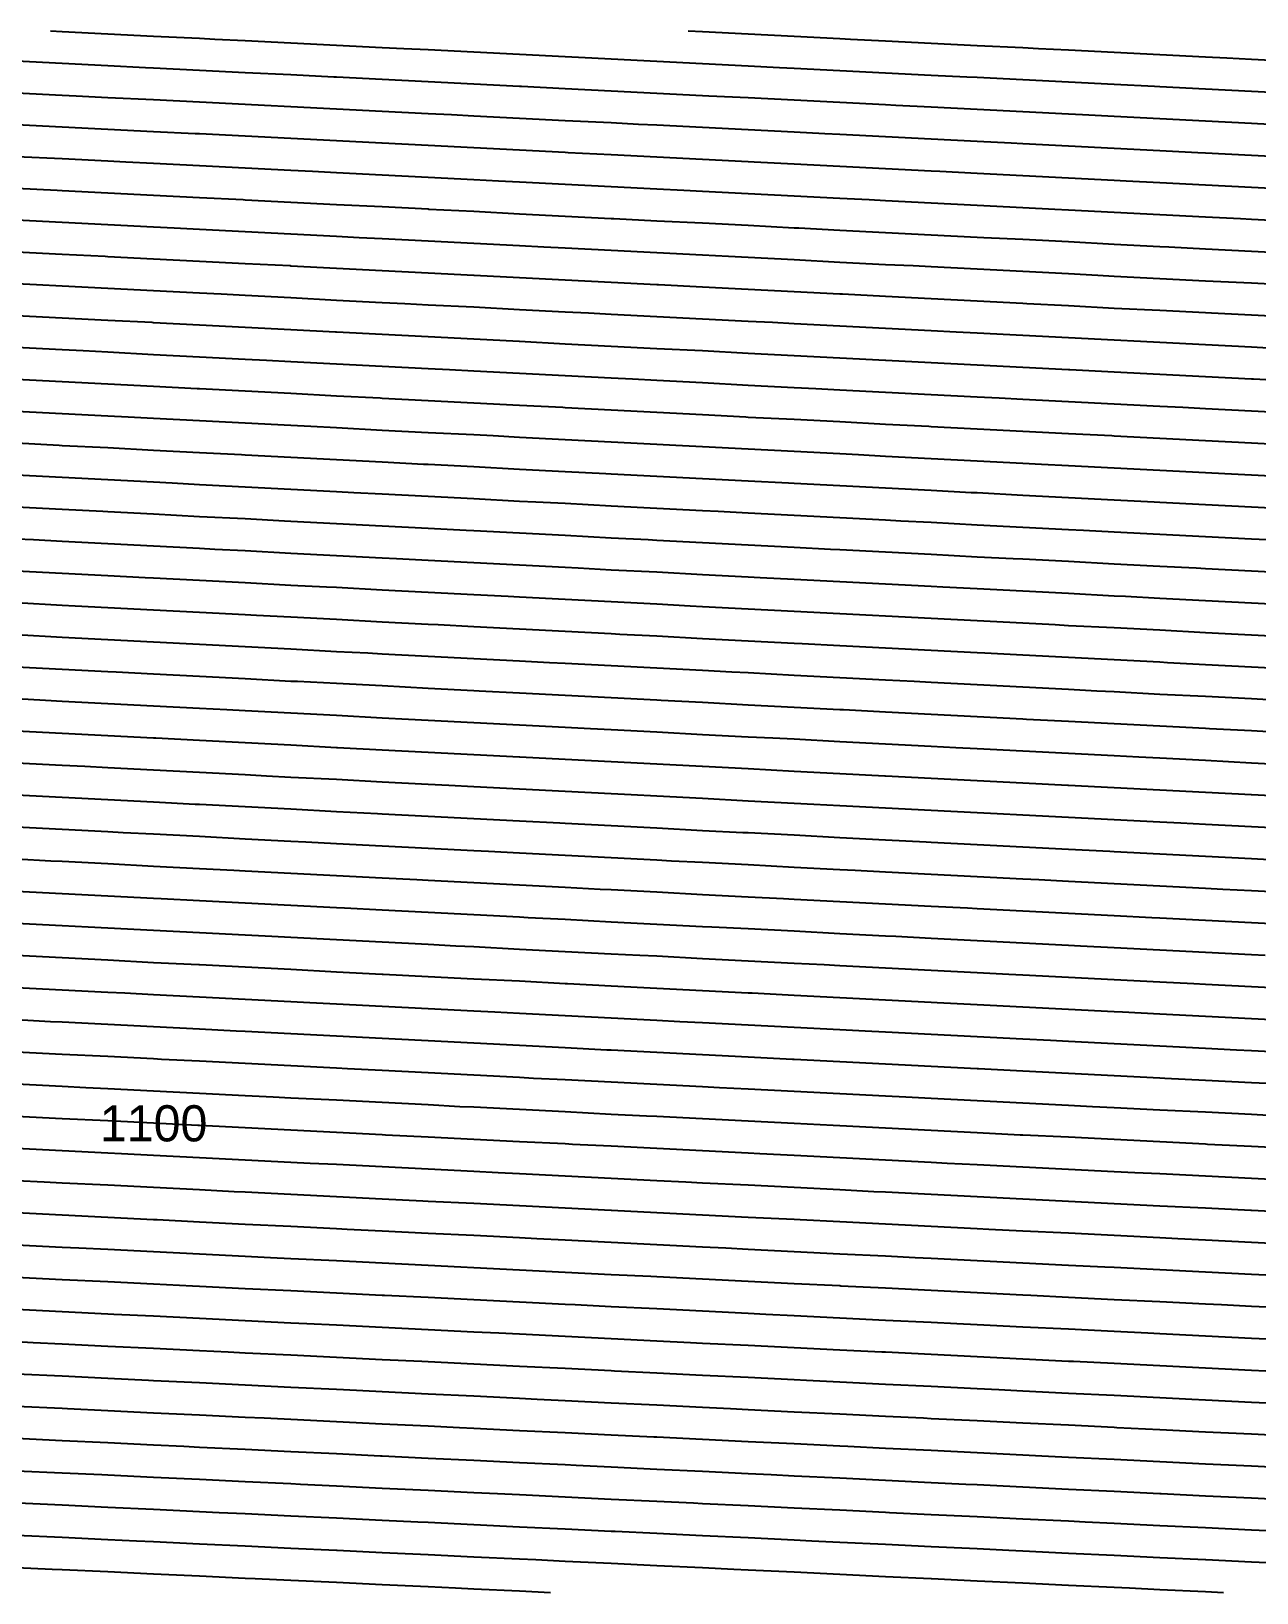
# Model space of a CAD drawing. Header units: metres. Extents: x 228 to 3387, y 52 to 162.
# Drawn here: x 1626.5 to 1711.2, y 53.2 to 161.3 of the extents above; entities that cross this region are included whole.
import ezdxf
from ezdxf.enums import TextEntityAlignment as Align

# ---------------------------------------------------------------- set-up
doc = ezdxf.new("R2010")
doc.units = ezdxf.units.M
for name, color, linetype in [('Vs_1000', 7, 'Continuous'), ('Vs_1025', 7, 'Continuous'), ('Vs_1050', 7, 'Continuous'), ('Vs_1075', 7, 'Continuous'), ('Vs_1100', 7, 'Continuous'), ('Vs_1125', 7, 'Continuous'), ('Vs_1150', 7, 'Continuous'), ('Vs_1175', 7, 'Continuous'), ('Vs_1200', 7, 'Continuous'), ('Vs_1225', 7, 'Continuous'), ('Vs_1250', 7, 'Continuous'), ('Vs_1275', 7, 'Continuous'), ('Vs_1300', 7, 'Continuous'), ('Vs_1325', 7, 'Continuous'), ('Vs_1350', 7, 'Continuous'), ('Vs_1375', 7, 'Continuous'), ('Vs_1400', 7, 'Continuous'), ('Vs_1425', 7, 'Continuous'), ('Vs_1450', 7, 'Continuous'), ('Vs_225', 7, 'Continuous'), ('Vs_250', 7, 'Continuous'), ('Vs_275', 7, 'Continuous'), ('Vs_300', 7, 'Continuous'), ('Vs_325', 7, 'Continuous'), ('Vs_350', 7, 'Continuous'), ('Vs_375', 7, 'Continuous'), ('Vs_400', 7, 'Continuous'), ('Vs_425', 7, 'Continuous'), ('Vs_450', 7, 'Continuous'), ('Vs_475', 7, 'Continuous'), ('Vs_500', 7, 'Continuous'), ('Vs_525', 7, 'Continuous'), ('Vs_550', 7, 'Continuous'), ('Vs_575', 7, 'Continuous'), ('Vs_600', 7, 'Continuous'), ('Vs_625', 7, 'Continuous'), ('Vs_650', 7, 'Continuous'), ('Vs_675', 7, 'Continuous'), ('Vs_700', 7, 'Continuous'), ('Vs_725', 7, 'Continuous'), ('Vs_750', 7, 'Continuous'), ('Vs_775', 7, 'Continuous'), ('Vs_800', 7, 'Continuous'), ('Vs_825', 7, 'Continuous'), ('Vs_850', 7, 'Continuous'), ('Vs_875', 7, 'Continuous'), ('Vs_900', 7, 'Continuous'), ('Vs_925', 7, 'Continuous'), ('Vs_950', 7, 'Continuous'), ('Vs_975', 7, 'Continuous')]:
    doc.layers.add(name, color=color, linetype=linetype)

msp = doc.modelspace()

# ---------------------------------------------------------------- linework, layer by layer
at = {"layer": 'Vs_1000'}
msp.add_lwpolyline([(1714.03, 90.58), (1710.87, 90.74), (1709.84, 90.79), (1707.7, 90.9), (1704.54, 91.06), (1701.38, 91.22), (1698.22, 91.38), (1696.99, 91.45), (1695.06, 91.55), (1691.9, 91.71), (1688.73, 91.87), (1685.57, 92.03), (1684.16, 92.1), (1682.41, 92.19), (1679.25, 92.35), (1676.09, 92.51), (1672.93, 92.67), (1671.35, 92.75), (1669.76, 92.83), (1666.6, 93), (1663.44, 93.16), (1660.28, 93.32), (1658.57, 93.41), (1657.12, 93.48), (1653.95, 93.64), (1650.79, 93.8), (1647.63, 93.97), (1645.78, 94.06), (1644.47, 94.13), (1641.31, 94.29), (1638.15, 94.45), (1634.98, 94.61), (1633, 94.71), (1631.82, 94.77), (1628.66, 94.93), (1625.5, 95.1)], dxfattribs=at)
at = {"layer": 'Vs_1025'}
msp.add_lwpolyline([(1714.03, 88.37), (1710.87, 88.53), (1707.7, 88.69), (1704.88, 88.83), (1704.54, 88.85), (1701.38, 89.01), (1698.22, 89.17), (1695.06, 89.33), (1692, 89.49), (1691.9, 89.49), (1688.73, 89.65), (1685.57, 89.81), (1682.41, 89.97), (1679.25, 90.14), (1679.15, 90.14), (1676.09, 90.3), (1672.93, 90.46), (1669.76, 90.62), (1666.6, 90.78), (1666.32, 90.79), (1663.44, 90.94), (1660.28, 91.1), (1657.12, 91.26), (1653.95, 91.42), (1653.5, 91.45), (1650.79, 91.59), (1647.63, 91.75), (1644.47, 91.91), (1641.31, 92.07), (1640.68, 92.1), (1638.15, 92.23), (1634.98, 92.39), (1631.82, 92.55), (1628.66, 92.71), (1627.84, 92.75), (1625.5, 92.87)], dxfattribs=at)
at = {"layer": 'Vs_1050'}
msp.add_lwpolyline([(1712.82, 86.22), (1710.87, 86.32), (1707.7, 86.48), (1704.54, 86.64), (1701.38, 86.8), (1699.89, 86.87), (1698.22, 86.96), (1695.06, 87.12), (1691.9, 87.28), (1688.73, 87.44), (1686.99, 87.53), (1685.57, 87.6), (1682.41, 87.76), (1679.25, 87.92), (1676.09, 88.08), (1674.11, 88.18), (1672.93, 88.24), (1669.76, 88.4), (1666.6, 88.56), (1663.44, 88.72), (1661.25, 88.83), (1660.28, 88.88), (1657.12, 89.04), (1653.95, 89.2), (1650.79, 89.37), (1648.39, 89.49), (1647.63, 89.53), (1644.47, 89.69), (1641.31, 89.85), (1638.15, 90.01), (1635.52, 90.14), (1634.98, 90.17), (1631.82, 90.33), (1628.66, 90.49), (1625.5, 90.65)], dxfattribs=at)
at = {"layer": 'Vs_1075'}
msp.add_lwpolyline([(1714.03, 83.95), (1710.87, 84.11), (1707.83, 84.26), (1707.7, 84.27), (1704.54, 84.43), (1701.38, 84.59), (1698.22, 84.75), (1695.06, 84.91), (1694.88, 84.91), (1691.9, 85.07), (1688.73, 85.22), (1685.57, 85.38), (1682.41, 85.54), (1681.95, 85.57), (1679.25, 85.7), (1676.09, 85.86), (1672.93, 86.02), (1669.76, 86.18), (1669.05, 86.22), (1666.6, 86.34), (1663.44, 86.51), (1660.28, 86.67), (1657.12, 86.83), (1656.15, 86.87), (1653.95, 86.99), (1650.79, 87.15), (1647.63, 87.31), (1644.47, 87.47), (1643.24, 87.53), (1641.31, 87.63), (1638.15, 87.79), (1634.98, 87.94), (1631.82, 88.1), (1630.3, 88.18), (1628.66, 88.26), (1625.5, 88.42)], dxfattribs=at)
at = {"layer": 'Vs_1100'}
msp.add_lwpolyline([(1714.03, 81.74), (1710.87, 81.9), (1707.7, 82.06), (1704.54, 82.22), (1702.82, 82.3), (1701.38, 82.37), (1698.22, 82.53), (1695.06, 82.69), (1691.9, 82.85), (1689.84, 82.95), (1688.73, 83.01), (1685.57, 83.17), (1682.41, 83.33), (1679.25, 83.49), (1676.89, 83.61), (1676.09, 83.65), (1672.93, 83.81), (1669.76, 83.97), (1666.6, 84.13), (1663.94, 84.26), (1663.44, 84.29), (1660.28, 84.45), (1657.12, 84.61), (1653.95, 84.77), (1651, 84.91), (1650.79, 84.92), (1647.63, 85.08), (1644.47, 85.24), (1641.31, 85.4), (1638.15, 85.56), (1638.03, 85.57), (1634.98, 85.72), (1631.82, 85.88), (1628.66, 86.04), (1625.5, 86.2)], dxfattribs=at)
at = {"layer": 'Vs_1125'}
msp.add_lwpolyline([(1714.03, 79.53), (1710.87, 79.69), (1710.83, 79.69), (1707.7, 79.84), (1704.54, 80), (1701.38, 80.16), (1698.22, 80.32), (1697.79, 80.34), (1695.06, 80.48), (1691.9, 80.64), (1688.73, 80.8), (1685.57, 80.95), (1684.77, 80.99), (1682.41, 81.11), (1679.25, 81.27), (1676.09, 81.43), (1672.93, 81.59), (1671.78, 81.65), (1669.76, 81.75), (1666.6, 81.91), (1663.44, 82.07), (1660.28, 82.23), (1658.8, 82.3), (1657.12, 82.39), (1653.95, 82.54), (1650.79, 82.7), (1647.63, 82.86), (1645.8, 82.95), (1644.47, 83.02), (1641.31, 83.18), (1638.15, 83.34), (1634.98, 83.5), (1632.76, 83.61), (1631.82, 83.66), (1628.66, 83.81), (1625.5, 83.97)], dxfattribs=at)
at = {"layer": 'Vs_1150'}
msp.add_lwpolyline([(1714.03, 77.32), (1710.87, 77.48), (1707.7, 77.63), (1705.79, 77.73), (1704.54, 77.79), (1701.38, 77.95), (1698.22, 78.11), (1695.06, 78.26), (1692.72, 78.38), (1691.9, 78.42), (1688.73, 78.58), (1685.57, 78.74), (1682.41, 78.9), (1679.67, 79.04), (1679.25, 79.06), (1676.09, 79.21), (1672.93, 79.37), (1669.76, 79.53), (1666.64, 79.69), (1666.6, 79.69), (1663.44, 79.85), (1660.28, 80.01), (1657.12, 80.17), (1653.95, 80.32), (1653.6, 80.34), (1650.79, 80.48), (1647.63, 80.64), (1644.47, 80.8), (1641.31, 80.96), (1640.54, 80.99), (1638.15, 81.11), (1634.98, 81.27), (1631.82, 81.43), (1628.66, 81.59), (1627.42, 81.65), (1625.5, 81.74)], dxfattribs=at)
at = {"layer": 'Vs_1175'}
msp.add_lwpolyline([(1713.87, 75.12), (1710.87, 75.26), (1707.7, 75.42), (1704.54, 75.58), (1701.38, 75.74), (1700.73, 75.77), (1698.22, 75.89), (1695.06, 76.05), (1691.9, 76.21), (1688.73, 76.37), (1687.62, 76.42), (1685.57, 76.52), (1682.41, 76.68), (1679.25, 76.84), (1676.09, 77), (1674.54, 77.08), (1672.93, 77.16), (1669.76, 77.31), (1666.6, 77.47), (1663.44, 77.63), (1661.46, 77.73), (1660.28, 77.79), (1657.12, 77.95), (1653.95, 78.1), (1650.79, 78.26), (1648.36, 78.38), (1647.63, 78.42), (1644.47, 78.58), (1641.31, 78.73), (1638.15, 78.89), (1635.22, 79.04), (1634.98, 79.05), (1631.82, 79.2), (1628.66, 79.36), (1625.5, 79.52)], dxfattribs=at)
at = {"layer": 'Vs_1200'}
msp.add_lwpolyline([(1714.03, 72.9), (1710.87, 73.05), (1708.8, 73.16), (1707.7, 73.21), (1704.54, 73.37), (1701.38, 73.52), (1698.22, 73.68), (1695.63, 73.81), (1695.06, 73.84), (1691.9, 73.99), (1688.73, 74.15), (1685.57, 74.31), (1682.49, 74.46), (1682.41, 74.47), (1679.25, 74.62), (1676.09, 74.78), (1672.93, 74.94), (1669.76, 75.1), (1669.36, 75.12), (1666.6, 75.25), (1663.44, 75.41), (1660.28, 75.57), (1657.12, 75.72), (1656.22, 75.77), (1653.95, 75.88), (1650.79, 76.04), (1647.63, 76.2), (1644.47, 76.35), (1643.05, 76.42), (1641.31, 76.51), (1638.15, 76.66), (1634.98, 76.82), (1631.82, 76.98), (1629.81, 77.08), (1628.66, 77.13), (1625.5, 77.29)], dxfattribs=at)
at = {"layer": 'Vs_1225'}
msp.add_lwpolyline([(1714.03, 70.69), (1710.87, 70.84), (1707.7, 71), (1704.54, 71.15), (1703.71, 71.2), (1701.38, 71.31), (1698.22, 71.47), (1695.06, 71.62), (1691.9, 71.78), (1690.5, 71.85), (1688.73, 71.94), (1685.57, 72.09), (1682.41, 72.25), (1679.25, 72.41), (1677.31, 72.5), (1676.09, 72.56), (1672.93, 72.72), (1669.76, 72.88), (1666.6, 73.03), (1664.13, 73.16), (1663.44, 73.19), (1660.28, 73.35), (1657.12, 73.5), (1653.95, 73.66), (1650.93, 73.81), (1650.79, 73.82), (1647.63, 73.97), (1644.47, 74.13), (1641.31, 74.28), (1638.15, 74.44), (1637.67, 74.46), (1634.98, 74.59), (1631.82, 74.75), (1628.66, 74.9), (1625.5, 75.06)], dxfattribs=at)
at = {"layer": 'Vs_1250'}
msp.add_lwpolyline([(1711.87, 68.58), (1710.87, 68.63), (1707.7, 68.79), (1704.54, 68.94), (1701.38, 69.1), (1698.58, 69.24), (1698.22, 69.25), (1695.06, 69.41), (1691.9, 69.57), (1688.73, 69.72), (1685.57, 69.88), (1685.33, 69.89), (1682.41, 70.03), (1679.25, 70.19), (1676.09, 70.35), (1672.93, 70.5), (1672.09, 70.54), (1669.76, 70.66), (1666.6, 70.81), (1663.44, 70.97), (1660.28, 71.13), (1658.85, 71.2), (1657.12, 71.28), (1653.95, 71.44), (1650.79, 71.59), (1647.63, 71.75), (1645.57, 71.85), (1644.47, 71.9), (1641.31, 72.06), (1638.15, 72.21), (1634.98, 72.37), (1632.22, 72.5), (1631.82, 72.52), (1628.66, 72.68), (1625.5, 72.83)], dxfattribs=at)
at = {"layer": 'Vs_1275'}
msp.add_lwpolyline([(1714.03, 66.27), (1710.87, 66.42), (1707.7, 66.58), (1706.74, 66.62), (1704.54, 66.73), (1701.38, 66.89), (1698.22, 67.04), (1695.06, 67.2), (1693.41, 67.28), (1691.9, 67.35), (1688.73, 67.51), (1685.57, 67.66), (1682.41, 67.82), (1680.12, 67.93), (1679.25, 67.97), (1676.09, 68.13), (1672.93, 68.28), (1669.76, 68.44), (1666.83, 68.58), (1666.6, 68.59), (1663.44, 68.75), (1660.28, 68.9), (1657.12, 69.06), (1653.95, 69.21), (1653.51, 69.24), (1650.79, 69.37), (1647.63, 69.52), (1644.47, 69.68), (1641.31, 69.83), (1640.14, 69.89), (1638.15, 69.99), (1634.98, 70.14), (1631.82, 70.29), (1628.66, 70.45), (1626.66, 70.54), (1625.5, 70.6)], dxfattribs=at)
at = {"layer": 'Vs_1300'}
msp.add_lwpolyline([(1714.03, 64.06), (1710.87, 64.21), (1707.7, 64.36), (1704.54, 64.52), (1701.57, 64.66), (1701.38, 64.67), (1698.22, 64.83), (1695.06, 64.98), (1691.9, 65.14), (1688.73, 65.29), (1688.21, 65.32), (1685.57, 65.45), (1682.41, 65.6), (1679.25, 65.75), (1676.09, 65.91), (1674.86, 65.97), (1672.93, 66.06), (1669.76, 66.22), (1666.6, 66.37), (1663.44, 66.53), (1661.5, 66.62), (1660.28, 66.68), (1657.12, 66.84), (1653.95, 66.99), (1650.79, 67.15), (1648.11, 67.28), (1647.63, 67.3), (1644.47, 67.45), (1641.31, 67.61), (1638.15, 67.76), (1634.98, 67.91), (1634.63, 67.93), (1631.82, 68.06), (1628.66, 68.22), (1625.5, 68.37)], dxfattribs=at)
at = {"layer": 'Vs_1325'}
msp.add_lwpolyline([(1714.03, 61.85), (1710.87, 62), (1709.82, 62.05), (1707.7, 62.15), (1704.54, 62.31), (1701.38, 62.46), (1698.22, 62.61), (1696.37, 62.7), (1695.06, 62.77), (1691.9, 62.92), (1688.73, 63.08), (1685.57, 63.23), (1682.96, 63.36), (1682.41, 63.38), (1679.25, 63.54), (1676.09, 63.69), (1672.93, 63.85), (1669.76, 64), (1669.55, 64.01), (1666.6, 64.15), (1663.44, 64.31), (1660.28, 64.46), (1657.12, 64.61), (1656.12, 64.66), (1653.95, 64.77), (1650.79, 64.92), (1647.63, 65.07), (1644.47, 65.23), (1642.63, 65.32), (1641.31, 65.38), (1638.15, 65.53), (1634.98, 65.68), (1631.82, 65.84), (1629.02, 65.97), (1628.66, 65.99), (1625.5, 66.14)], dxfattribs=at)
at = {"layer": 'Vs_1350'}
msp.add_lwpolyline([(1714.03, 59.64), (1710.87, 59.79), (1707.7, 59.94), (1704.62, 60.09), (1704.54, 60.09), (1701.38, 60.25), (1698.22, 60.4), (1695.06, 60.55), (1691.9, 60.71), (1691.13, 60.74), (1688.73, 60.86), (1685.57, 61.01), (1682.41, 61.17), (1679.25, 61.32), (1677.66, 61.4), (1676.09, 61.47), (1672.93, 61.63), (1669.76, 61.78), (1666.6, 61.93), (1664.18, 62.05), (1663.44, 62.09), (1660.28, 62.24), (1657.12, 62.39), (1653.95, 62.54), (1650.79, 62.7), (1650.66, 62.7), (1647.63, 62.85), (1644.47, 63), (1641.31, 63.15), (1638.15, 63.3), (1637.06, 63.36), (1634.98, 63.46), (1631.82, 63.61), (1628.66, 63.76), (1625.5, 63.91)], dxfattribs=at)
at = {"layer": 'Vs_1375'}
msp.add_lwpolyline([(1712.97, 57.48), (1710.87, 57.58), (1707.7, 57.73), (1704.54, 57.88), (1701.38, 58.03), (1699.38, 58.13), (1698.22, 58.19), (1695.06, 58.34), (1691.9, 58.49), (1688.73, 58.64), (1685.84, 58.78), (1685.57, 58.8), (1682.41, 58.95), (1679.25, 59.1), (1676.09, 59.25), (1672.93, 59.41), (1672.3, 59.44), (1669.76, 59.56), (1666.6, 59.71), (1663.44, 59.86), (1660.28, 60.02), (1658.75, 60.09), (1657.12, 60.17), (1653.95, 60.32), (1650.79, 60.47), (1647.63, 60.62), (1645.13, 60.74), (1644.47, 60.78), (1641.31, 60.93), (1638.15, 61.08), (1634.98, 61.23), (1631.82, 61.38), (1631.4, 61.4), (1628.66, 61.53), (1625.5, 61.67)], dxfattribs=at)
at = {"layer": 'Vs_1400'}
msp.add_lwpolyline([(1714.03, 55.22), (1710.87, 55.37), (1707.72, 55.52), (1707.7, 55.52), (1704.54, 55.67), (1701.38, 55.82), (1698.22, 55.97), (1695.06, 56.12), (1694.09, 56.17), (1691.9, 56.28), (1688.73, 56.43), (1685.57, 56.58), (1682.41, 56.73), (1680.49, 56.82), (1679.25, 56.88), (1676.09, 57.04), (1672.93, 57.19), (1669.76, 57.34), (1666.89, 57.48), (1666.6, 57.49), (1663.44, 57.64), (1660.28, 57.79), (1657.12, 57.95), (1653.95, 58.1), (1653.25, 58.13), (1650.79, 58.25), (1647.63, 58.4), (1644.47, 58.55), (1641.31, 58.7), (1639.51, 58.78), (1638.15, 58.85), (1634.98, 59), (1631.82, 59.15), (1628.66, 59.3), (1625.62, 59.44)], dxfattribs=at)
at = {"layer": 'Vs_1425'}
msp.add_lwpolyline([(1708.95, 53.25), (1707.7, 53.31), (1704.54, 53.46), (1702.44, 53.56), (1701.38, 53.61), (1698.22, 53.76), (1695.06, 53.91), (1691.9, 54.06), (1688.76, 54.21), (1688.73, 54.21), (1685.57, 54.36), (1682.41, 54.51), (1679.25, 54.67), (1676.09, 54.82), (1675.1, 54.86), (1672.93, 54.97), (1669.76, 55.12), (1666.6, 55.27), (1663.44, 55.42), (1661.41, 55.52), (1660.28, 55.57), (1657.12, 55.72), (1653.95, 55.87), (1650.79, 56.02), (1647.67, 56.17), (1647.63, 56.17), (1644.47, 56.32), (1641.31, 56.47), (1638.15, 56.62), (1634.98, 56.77), (1633.79, 56.82), (1631.82, 56.92), (1628.66, 57.06), (1625.5, 57.21)], dxfattribs=at)
at = {"layer": 'Vs_1450'}
msp.add_lwpolyline([(1662.41, 53.25), (1660.28, 53.35), (1657.12, 53.5), (1655.86, 53.56), (1653.95, 53.65), (1650.79, 53.8), (1647.63, 53.95), (1644.47, 54.09), (1641.99, 54.21), (1641.31, 54.24), (1638.15, 54.39), (1634.98, 54.54), (1631.82, 54.69), (1628.66, 54.83), (1627.96, 54.86), (1625.5, 54.98)], dxfattribs=at)
at = {"layer": 'Vs_225'}
msp.add_lwpolyline([(1714.03, 159.14), (1710.87, 159.3), (1709.17, 159.39), (1707.7, 159.46), (1704.54, 159.62), (1701.38, 159.78), (1698.22, 159.94), (1696.16, 160.04), (1695.06, 160.1), (1691.9, 160.25), (1688.73, 160.41), (1685.57, 160.57), (1683.16, 160.69), (1682.41, 160.73), (1679.25, 160.89), (1676.09, 161.05), (1672.93, 161.21), (1671.94, 161.26)], dxfattribs=at)
at = {"layer": 'Vs_250'}
msp.add_lwpolyline([(1714.03, 156.93), (1710.87, 157.09), (1707.7, 157.25), (1704.54, 157.41), (1704.17, 157.43), (1701.38, 157.57), (1698.22, 157.73), (1695.06, 157.89), (1691.9, 158.05), (1691.2, 158.08), (1688.73, 158.2), (1685.57, 158.36), (1682.41, 158.52), (1679.25, 158.68), (1678.24, 158.73), (1676.09, 158.84), (1672.93, 159), (1669.76, 159.16), (1666.6, 159.32), (1665.27, 159.39), (1663.44, 159.48), (1660.28, 159.64), (1657.12, 159.8), (1653.95, 159.96), (1652.27, 160.04), (1650.79, 160.11), (1647.63, 160.27), (1644.47, 160.43), (1641.31, 160.59), (1639.21, 160.69), (1638.15, 160.75), (1634.98, 160.9), (1631.82, 161.06), (1628.66, 161.22), (1627.86, 161.26)], dxfattribs=at)
at = {"layer": 'Vs_275'}
msp.add_lwpolyline([(1712.14, 154.81), (1710.87, 154.88), (1707.7, 155.04), (1704.54, 155.2), (1701.38, 155.36), (1699.2, 155.47), (1698.22, 155.52), (1695.06, 155.68), (1691.9, 155.84), (1688.73, 156), (1686.28, 156.12), (1685.57, 156.16), (1682.41, 156.32), (1679.25, 156.48), (1676.09, 156.64), (1673.35, 156.77), (1672.93, 156.8), (1669.76, 156.96), (1666.6, 157.11), (1663.44, 157.27), (1660.42, 157.43), (1660.28, 157.43), (1657.12, 157.59), (1653.95, 157.75), (1650.79, 157.91), (1647.63, 158.07), (1647.44, 158.08), (1644.47, 158.23), (1641.31, 158.39), (1638.15, 158.55), (1634.98, 158.7), (1634.41, 158.73), (1631.82, 158.86), (1628.66, 159.02), (1625.5, 159.18)], dxfattribs=at)
at = {"layer": 'Vs_300'}
msp.add_lwpolyline([(1714.03, 152.51), (1710.87, 152.67), (1707.7, 152.83), (1707.16, 152.85), (1704.54, 152.99), (1701.38, 153.15), (1698.22, 153.31), (1695.06, 153.47), (1694.26, 153.51), (1691.9, 153.63), (1688.73, 153.79), (1685.57, 153.95), (1682.41, 154.11), (1681.37, 154.16), (1679.25, 154.27), (1676.09, 154.43), (1672.93, 154.59), (1669.76, 154.75), (1668.49, 154.81), (1666.6, 154.91), (1663.44, 155.07), (1660.28, 155.23), (1657.12, 155.39), (1655.58, 155.47), (1653.95, 155.55), (1650.79, 155.71), (1647.63, 155.87), (1644.47, 156.03), (1642.64, 156.12), (1641.31, 156.19), (1638.15, 156.35), (1634.98, 156.51), (1631.82, 156.66), (1629.62, 156.77), (1628.66, 156.82), (1625.5, 156.98)], dxfattribs=at)
at = {"layer": 'Vs_325'}
msp.add_lwpolyline([(1714.03, 150.29), (1710.87, 150.45), (1707.7, 150.62), (1704.54, 150.78), (1702.2, 150.89), (1701.38, 150.94), (1698.22, 151.1), (1695.06, 151.26), (1691.9, 151.42), (1689.34, 151.55), (1688.73, 151.58), (1685.57, 151.74), (1682.41, 151.9), (1679.25, 152.06), (1676.49, 152.2), (1676.09, 152.22), (1672.93, 152.38), (1669.76, 152.54), (1666.6, 152.7), (1663.64, 152.85), (1663.44, 152.86), (1660.28, 153.02), (1657.12, 153.19), (1653.95, 153.35), (1650.79, 153.51), (1650.76, 153.51), (1647.63, 153.67), (1644.47, 153.83), (1641.31, 153.99), (1638.15, 154.15), (1637.85, 154.16), (1634.98, 154.31), (1631.82, 154.46), (1628.66, 154.62), (1625.5, 154.78)], dxfattribs=at)
at = {"layer": 'Vs_350'}
msp.add_lwpolyline([(1714.03, 148.08), (1710.87, 148.24), (1710.11, 148.28), (1707.7, 148.4), (1704.54, 148.56), (1701.38, 148.73), (1698.22, 148.89), (1697.27, 148.93), (1695.06, 149.05), (1691.9, 149.21), (1688.73, 149.37), (1685.57, 149.53), (1684.45, 149.59), (1682.41, 149.69), (1679.25, 149.85), (1676.09, 150.01), (1672.93, 150.18), (1671.63, 150.24), (1669.76, 150.34), (1666.6, 150.5), (1663.44, 150.66), (1660.28, 150.82), (1658.81, 150.89), (1657.12, 150.98), (1653.95, 151.14), (1650.79, 151.3), (1647.63, 151.46), (1645.96, 151.55), (1644.47, 151.62), (1641.31, 151.78), (1638.15, 151.94), (1634.98, 152.1), (1633.07, 152.2), (1631.82, 152.26), (1628.66, 152.42), (1625.5, 152.58)], dxfattribs=at)
at = {"layer": 'Vs_375'}
msp.add_lwpolyline([(1714.03, 145.87), (1710.87, 146.03), (1707.7, 146.19), (1705.17, 146.32), (1704.54, 146.35), (1701.38, 146.51), (1698.22, 146.68), (1695.06, 146.84), (1692.37, 146.97), (1691.9, 147), (1688.73, 147.16), (1685.57, 147.32), (1682.41, 147.48), (1679.58, 147.63), (1679.25, 147.64), (1676.09, 147.81), (1672.93, 147.97), (1669.76, 148.13), (1666.79, 148.28), (1666.6, 148.29), (1663.44, 148.45), (1660.28, 148.61), (1657.12, 148.78), (1654, 148.93), (1653.95, 148.94), (1650.79, 149.1), (1647.63, 149.26), (1644.47, 149.42), (1641.31, 149.58), (1641.18, 149.59), (1638.15, 149.74), (1634.98, 149.9), (1631.82, 150.06), (1628.66, 150.22), (1628.31, 150.24), (1625.5, 150.38)], dxfattribs=at)
at = {"layer": 'Vs_400'}
msp.add_lwpolyline([(1713.04, 143.71), (1710.87, 143.82), (1707.7, 143.98), (1704.54, 144.14), (1701.38, 144.3), (1700.25, 144.36), (1698.22, 144.47), (1695.06, 144.63), (1691.9, 144.79), (1688.73, 144.95), (1687.48, 145.02), (1685.57, 145.11), (1682.41, 145.27), (1679.25, 145.44), (1676.09, 145.6), (1674.72, 145.67), (1672.93, 145.76), (1669.76, 145.92), (1666.6, 146.08), (1663.44, 146.25), (1661.96, 146.32), (1660.28, 146.41), (1657.12, 146.57), (1653.95, 146.73), (1650.79, 146.89), (1649.2, 146.97), (1647.63, 147.05), (1644.47, 147.22), (1641.31, 147.38), (1638.15, 147.54), (1636.4, 147.63), (1634.98, 147.7), (1631.82, 147.86), (1628.66, 148.02), (1625.5, 148.18)], dxfattribs=at)
at = {"layer": 'Vs_425'}
msp.add_lwpolyline([(1714.03, 141.45), (1710.87, 141.61), (1708.11, 141.75), (1707.7, 141.77), (1704.54, 141.93), (1701.38, 142.09), (1698.22, 142.26), (1695.35, 142.4), (1695.06, 142.42), (1691.9, 142.58), (1688.73, 142.74), (1685.57, 142.9), (1682.61, 143.06), (1682.41, 143.07), (1679.25, 143.23), (1676.09, 143.39), (1672.93, 143.55), (1669.88, 143.71), (1669.76, 143.71), (1666.6, 143.88), (1663.44, 144.04), (1660.28, 144.2), (1657.15, 144.36), (1657.12, 144.36), (1653.95, 144.53), (1650.79, 144.69), (1647.63, 144.85), (1644.47, 145.01), (1644.41, 145.02), (1641.31, 145.17), (1638.15, 145.34), (1634.98, 145.5), (1631.82, 145.66), (1631.64, 145.67), (1628.66, 145.82), (1625.5, 145.98)], dxfattribs=at)
at = {"layer": 'Vs_450'}
msp.add_lwpolyline([(1714.03, 139.23), (1710.87, 139.4), (1707.7, 139.56), (1704.54, 139.72), (1703.2, 139.79), (1701.38, 139.88), (1698.22, 140.04), (1695.06, 140.21), (1691.9, 140.37), (1690.47, 140.44), (1688.73, 140.53), (1685.57, 140.69), (1682.41, 140.86), (1679.25, 141.02), (1677.76, 141.1), (1676.09, 141.18), (1672.93, 141.34), (1669.76, 141.51), (1666.6, 141.67), (1665.05, 141.75), (1663.44, 141.83), (1660.28, 141.99), (1657.12, 142.16), (1653.95, 142.32), (1652.35, 142.4), (1650.79, 142.48), (1647.63, 142.64), (1644.47, 142.81), (1641.31, 142.97), (1639.64, 143.06), (1638.15, 143.13), (1634.98, 143.29), (1631.82, 143.46), (1628.66, 143.62), (1626.89, 143.71), (1625.5, 143.78)], dxfattribs=at)
at = {"layer": 'Vs_475'}
msp.add_lwpolyline([(1714.03, 137.02), (1711.02, 137.18), (1710.87, 137.18), (1707.7, 137.35), (1704.54, 137.51), (1701.38, 137.67), (1698.31, 137.83), (1698.22, 137.83), (1695.06, 138), (1691.9, 138.16), (1688.73, 138.32), (1685.6, 138.48), (1685.57, 138.48), (1682.41, 138.65), (1679.25, 138.81), (1676.09, 138.97), (1672.93, 139.14), (1672.92, 139.14), (1669.76, 139.3), (1666.6, 139.46), (1663.44, 139.62), (1660.28, 139.79), (1660.24, 139.79), (1657.12, 139.95), (1653.95, 140.11), (1650.79, 140.28), (1647.63, 140.44), (1647.56, 140.44), (1644.47, 140.6), (1641.31, 140.76), (1638.15, 140.93), (1634.98, 141.09), (1634.87, 141.1), (1631.82, 141.25), (1628.66, 141.41), (1625.5, 141.58)], dxfattribs=at)
at = {"layer": 'Vs_500'}
msp.add_lwpolyline([(1714.03, 134.81), (1710.87, 134.97), (1707.7, 135.13), (1706.12, 135.22), (1704.54, 135.3), (1701.38, 135.46), (1698.22, 135.62), (1695.06, 135.79), (1693.43, 135.87), (1691.9, 135.95), (1688.73, 136.11), (1685.57, 136.27), (1682.41, 136.44), (1680.75, 136.52), (1679.25, 136.6), (1676.09, 136.76), (1672.93, 136.93), (1669.76, 137.09), (1668.09, 137.18), (1666.6, 137.25), (1663.44, 137.42), (1660.28, 137.58), (1657.12, 137.74), (1655.43, 137.83), (1653.95, 137.91), (1650.79, 138.07), (1647.63, 138.23), (1644.47, 138.4), (1642.78, 138.48), (1641.31, 138.56), (1638.15, 138.72), (1634.98, 138.88), (1631.82, 139.05), (1630.11, 139.14), (1628.66, 139.21), (1625.5, 139.37)], dxfattribs=at)
at = {"layer": 'Vs_525'}
msp.add_lwpolyline([(1713.93, 132.6), (1710.87, 132.76), (1707.7, 132.92), (1704.54, 133.09), (1701.38, 133.25), (1701.23, 133.26), (1698.22, 133.41), (1695.06, 133.57), (1691.9, 133.74), (1688.73, 133.9), (1688.56, 133.91), (1685.57, 134.06), (1682.41, 134.23), (1679.25, 134.39), (1676.09, 134.55), (1675.91, 134.56), (1672.93, 134.72), (1669.76, 134.88), (1666.6, 135.04), (1663.44, 135.21), (1663.26, 135.22), (1660.28, 135.37), (1657.12, 135.53), (1653.95, 135.7), (1650.79, 135.86), (1650.63, 135.87), (1647.63, 136.02), (1644.47, 136.19), (1641.31, 136.35), (1638.15, 136.52), (1638, 136.52), (1634.98, 136.68), (1631.82, 136.84), (1628.66, 137.01), (1625.5, 137.17)], dxfattribs=at)
at = {"layer": 'Vs_550'}
msp.add_lwpolyline([(1714.03, 130.39), (1710.87, 130.55), (1709.03, 130.64), (1707.7, 130.71), (1704.54, 130.87), (1701.38, 131.04), (1698.22, 131.2), (1696.36, 131.3), (1695.06, 131.36), (1691.9, 131.53), (1688.73, 131.69), (1685.57, 131.85), (1683.71, 131.95), (1682.41, 132.02), (1679.25, 132.18), (1676.09, 132.34), (1672.93, 132.51), (1671.07, 132.6), (1669.76, 132.67), (1666.6, 132.83), (1663.44, 133), (1660.28, 133.16), (1658.45, 133.26), (1657.12, 133.33), (1653.95, 133.49), (1650.79, 133.65), (1647.63, 133.82), (1645.84, 133.91), (1644.47, 133.98), (1641.31, 134.14), (1638.15, 134.31), (1634.98, 134.47), (1633.23, 134.56), (1631.82, 134.64), (1628.66, 134.8), (1625.5, 134.96)], dxfattribs=at)
at = {"layer": 'Vs_575'}
msp.add_lwpolyline([(1714.03, 128.17), (1710.87, 128.34), (1707.7, 128.5), (1704.54, 128.66), (1704.15, 128.68), (1701.38, 128.83), (1698.22, 128.99), (1695.06, 129.15), (1691.9, 129.32), (1691.49, 129.34), (1688.73, 129.48), (1685.57, 129.64), (1682.41, 129.81), (1679.25, 129.97), (1678.86, 129.99), (1676.09, 130.13), (1672.93, 130.3), (1669.76, 130.46), (1666.6, 130.62), (1666.24, 130.64), (1663.44, 130.79), (1660.28, 130.95), (1657.12, 131.12), (1653.95, 131.28), (1653.64, 131.3), (1650.79, 131.44), (1647.63, 131.61), (1644.47, 131.77), (1641.31, 131.94), (1641.05, 131.95), (1638.15, 132.1), (1634.98, 132.26), (1631.82, 132.43), (1628.66, 132.59), (1628.46, 132.6), (1625.5, 132.76)], dxfattribs=at)
at = {"layer": 'Vs_600'}
msp.add_lwpolyline([(1711.93, 126.07), (1710.87, 126.13), (1707.7, 126.29), (1704.54, 126.45), (1701.38, 126.61), (1699.27, 126.72), (1698.22, 126.78), (1695.06, 126.94), (1691.9, 127.1), (1688.73, 127.27), (1686.63, 127.38), (1685.57, 127.43), (1682.41, 127.6), (1679.25, 127.76), (1676.09, 127.92), (1674.01, 128.03), (1672.93, 128.09), (1669.76, 128.25), (1666.6, 128.41), (1663.44, 128.58), (1661.41, 128.68), (1660.28, 128.74), (1657.12, 128.91), (1653.95, 129.07), (1650.79, 129.23), (1648.83, 129.34), (1647.63, 129.4), (1644.47, 129.56), (1641.31, 129.73), (1638.15, 129.89), (1636.26, 129.99), (1634.98, 130.06), (1631.82, 130.22), (1628.66, 130.38), (1625.5, 130.55)], dxfattribs=at)
at = {"layer": 'Vs_625'}
msp.add_lwpolyline([(1714.03, 123.75), (1710.87, 123.91), (1707.7, 124.08), (1707.05, 124.11), (1704.54, 124.24), (1701.38, 124.4), (1698.22, 124.57), (1695.06, 124.73), (1694.4, 124.76), (1691.9, 124.89), (1688.73, 125.06), (1685.57, 125.22), (1682.41, 125.38), (1681.78, 125.42), (1679.25, 125.55), (1676.09, 125.71), (1672.93, 125.88), (1669.76, 126.04), (1669.17, 126.07), (1666.6, 126.2), (1663.44, 126.37), (1660.28, 126.53), (1657.12, 126.7), (1656.59, 126.72), (1653.95, 126.86), (1650.79, 127.02), (1647.63, 127.19), (1644.47, 127.35), (1644.02, 127.38), (1641.31, 127.52), (1638.15, 127.68), (1634.98, 127.85), (1631.82, 128.01), (1631.47, 128.03), (1628.66, 128.18), (1625.5, 128.34)], dxfattribs=at)
at = {"layer": 'Vs_650'}
msp.add_lwpolyline([(1714.03, 121.54), (1710.87, 121.7), (1707.7, 121.87), (1704.54, 122.03), (1702.17, 122.15), (1701.38, 122.19), (1698.22, 122.36), (1695.06, 122.52), (1691.9, 122.68), (1689.54, 122.8), (1688.73, 122.85), (1685.57, 123.01), (1682.41, 123.17), (1679.25, 123.34), (1676.92, 123.46), (1676.09, 123.5), (1672.93, 123.66), (1669.76, 123.83), (1666.6, 123.99), (1664.33, 124.11), (1663.44, 124.16), (1660.28, 124.32), (1657.12, 124.49), (1653.95, 124.65), (1651.76, 124.76), (1650.79, 124.81), (1647.63, 124.98), (1644.47, 125.14), (1641.31, 125.31), (1639.21, 125.42), (1638.15, 125.47), (1634.98, 125.64), (1631.82, 125.8), (1628.66, 125.97), (1626.67, 126.07), (1625.5, 126.13)], dxfattribs=at)
at = {"layer": 'Vs_675'}
msp.add_lwpolyline([(1714.03, 119.33), (1710.87, 119.49), (1709.95, 119.54), (1707.7, 119.65), (1704.54, 119.82), (1701.38, 119.98), (1698.22, 120.14), (1697.3, 120.19), (1695.06, 120.31), (1691.9, 120.47), (1688.73, 120.63), (1685.57, 120.8), (1684.67, 120.84), (1682.41, 120.96), (1679.25, 121.13), (1676.09, 121.29), (1672.93, 121.45), (1672.07, 121.5), (1669.76, 121.62), (1666.6, 121.78), (1663.44, 121.95), (1660.28, 122.11), (1659.49, 122.15), (1657.12, 122.27), (1653.95, 122.44), (1650.79, 122.6), (1647.63, 122.77), (1646.93, 122.8), (1644.47, 122.93), (1641.31, 123.1), (1638.15, 123.26), (1634.98, 123.43), (1634.39, 123.46), (1631.82, 123.59), (1628.66, 123.76), (1625.5, 123.92)], dxfattribs=at)
at = {"layer": 'Vs_700'}
msp.add_lwpolyline([(1714.03, 117.12), (1710.87, 117.28), (1707.7, 117.44), (1705.07, 117.58), (1704.54, 117.61), (1701.38, 117.77), (1698.22, 117.93), (1695.06, 118.1), (1692.43, 118.23), (1691.9, 118.26), (1688.73, 118.42), (1685.57, 118.59), (1682.41, 118.75), (1679.81, 118.88), (1679.25, 118.91), (1676.09, 119.08), (1672.93, 119.24), (1669.76, 119.41), (1667.22, 119.54), (1666.6, 119.57), (1663.44, 119.73), (1660.28, 119.9), (1657.12, 120.06), (1654.64, 120.19), (1653.95, 120.23), (1650.79, 120.39), (1647.63, 120.56), (1644.47, 120.72), (1642.09, 120.84), (1641.31, 120.89), (1638.15, 121.05), (1634.98, 121.21), (1631.82, 121.38), (1629.56, 121.5), (1628.66, 121.54), (1625.5, 121.71)], dxfattribs=at)
at = {"layer": 'Vs_725'}
msp.add_lwpolyline([(1712.85, 114.96), (1710.87, 115.07), (1707.7, 115.23), (1704.54, 115.39), (1701.38, 115.56), (1700.19, 115.62), (1698.22, 115.72), (1695.06, 115.88), (1691.9, 116.05), (1688.73, 116.21), (1687.55, 116.27), (1685.57, 116.37), (1682.41, 116.54), (1679.25, 116.7), (1676.09, 116.87), (1674.94, 116.92), (1672.93, 117.03), (1669.76, 117.19), (1666.6, 117.36), (1663.44, 117.52), (1662.35, 117.58), (1660.28, 117.69), (1657.12, 117.85), (1653.95, 118.01), (1650.79, 118.18), (1649.79, 118.23), (1647.63, 118.34), (1644.47, 118.51), (1641.31, 118.67), (1638.15, 118.84), (1637.24, 118.88), (1634.98, 119), (1631.82, 119.17), (1628.66, 119.33), (1625.5, 119.5)], dxfattribs=at)
at = {"layer": 'Vs_750'}
msp.add_lwpolyline([(1714.03, 112.69), (1710.87, 112.86), (1707.97, 113.01), (1707.7, 113.02), (1704.54, 113.18), (1701.38, 113.34), (1698.22, 113.51), (1695.31, 113.66), (1695.06, 113.67), (1691.9, 113.83), (1688.73, 114), (1685.57, 114.16), (1682.68, 114.31), (1682.41, 114.33), (1679.25, 114.49), (1676.09, 114.65), (1672.93, 114.82), (1670.07, 114.96), (1669.76, 114.98), (1666.6, 115.14), (1663.44, 115.31), (1660.28, 115.47), (1657.48, 115.62), (1657.12, 115.64), (1653.95, 115.8), (1650.79, 115.97), (1647.63, 116.13), (1644.92, 116.27), (1644.47, 116.29), (1641.31, 116.46), (1638.15, 116.62), (1634.98, 116.79), (1632.38, 116.92), (1631.82, 116.95), (1628.66, 117.12), (1625.5, 117.28)], dxfattribs=at)
at = {"layer": 'Vs_775'}
msp.add_lwpolyline([(1714.03, 110.48), (1710.87, 110.64), (1707.7, 110.81), (1704.54, 110.97), (1703.08, 111.05), (1701.38, 111.13), (1698.22, 111.3), (1695.06, 111.46), (1691.9, 111.62), (1690.43, 111.7), (1688.73, 111.79), (1685.57, 111.95), (1682.41, 112.11), (1679.25, 112.28), (1677.79, 112.35), (1676.09, 112.44), (1672.93, 112.6), (1669.76, 112.77), (1666.6, 112.93), (1665.19, 113.01), (1663.44, 113.1), (1660.28, 113.26), (1657.12, 113.42), (1653.95, 113.59), (1652.6, 113.66), (1650.79, 113.75), (1647.63, 113.92), (1644.47, 114.08), (1641.31, 114.25), (1640.04, 114.31), (1638.15, 114.41), (1634.98, 114.57), (1631.82, 114.74), (1628.66, 114.9), (1627.5, 114.96), (1625.5, 115.07)], dxfattribs=at)
at = {"layer": 'Vs_800'}
msp.add_lwpolyline([(1714.03, 108.27), (1710.87, 108.43), (1710.87, 108.43), (1707.7, 108.6), (1704.54, 108.76), (1701.38, 108.92), (1698.22, 109.08), (1698.19, 109.09), (1695.06, 109.25), (1691.9, 109.41), (1688.73, 109.57), (1685.57, 109.74), (1685.53, 109.74), (1682.41, 109.9), (1679.25, 110.06), (1676.09, 110.23), (1672.93, 110.39), (1672.9, 110.39), (1669.76, 110.55), (1666.6, 110.72), (1663.44, 110.88), (1660.29, 111.05), (1660.28, 111.05), (1657.12, 111.21), (1653.95, 111.37), (1650.79, 111.54), (1647.7, 111.7), (1647.63, 111.7), (1644.47, 111.87), (1641.31, 112.03), (1638.15, 112.2), (1635.14, 112.35), (1634.98, 112.36), (1631.82, 112.52), (1628.66, 112.69), (1625.5, 112.85)], dxfattribs=at)
at = {"layer": 'Vs_825'}
msp.add_lwpolyline([(1714.03, 106.06), (1710.87, 106.22), (1707.7, 106.38), (1705.98, 106.47), (1704.54, 106.55), (1701.38, 106.71), (1698.22, 106.87), (1695.06, 107.03), (1693.29, 107.13), (1691.9, 107.2), (1688.73, 107.36), (1685.57, 107.52), (1682.41, 107.69), (1680.63, 107.78), (1679.25, 107.85), (1676.09, 108.01), (1672.93, 108.18), (1669.76, 108.34), (1668, 108.43), (1666.6, 108.5), (1663.44, 108.67), (1660.28, 108.83), (1657.12, 109), (1655.38, 109.09), (1653.95, 109.16), (1650.79, 109.32), (1647.63, 109.49), (1644.47, 109.65), (1642.79, 109.74), (1641.31, 109.82), (1638.15, 109.98), (1634.98, 110.14), (1631.82, 110.31), (1630.22, 110.39), (1628.66, 110.47), (1625.5, 110.64)], dxfattribs=at)
at = {"layer": 'Vs_850'}
msp.add_lwpolyline([(1713.8, 103.86), (1710.87, 104.01), (1707.7, 104.17), (1704.54, 104.33), (1701.38, 104.5), (1701.08, 104.51), (1698.22, 104.66), (1695.06, 104.82), (1691.9, 104.99), (1688.73, 105.15), (1688.39, 105.17), (1685.57, 105.31), (1682.41, 105.47), (1679.25, 105.64), (1676.09, 105.8), (1675.72, 105.82), (1672.93, 105.96), (1669.76, 106.13), (1666.6, 106.29), (1663.44, 106.45), (1663.07, 106.47), (1660.28, 106.62), (1657.12, 106.78), (1653.95, 106.94), (1650.79, 107.11), (1650.45, 107.13), (1647.63, 107.27), (1644.47, 107.44), (1641.31, 107.6), (1638.15, 107.76), (1637.85, 107.78), (1634.98, 107.93), (1631.82, 108.09), (1628.66, 108.26), (1625.5, 108.42)], dxfattribs=at)
at = {"layer": 'Vs_875'}
msp.add_lwpolyline([(1714.03, 101.64), (1710.87, 101.8), (1708.89, 101.9), (1707.7, 101.96), (1704.54, 102.12), (1701.38, 102.28), (1698.22, 102.45), (1696.17, 102.55), (1695.06, 102.61), (1691.9, 102.77), (1688.73, 102.93), (1685.57, 103.1), (1683.47, 103.21), (1682.41, 103.26), (1679.25, 103.42), (1676.09, 103.59), (1672.93, 103.75), (1670.79, 103.86), (1669.76, 103.91), (1666.6, 104.08), (1663.44, 104.24), (1660.28, 104.4), (1658.14, 104.51), (1657.12, 104.57), (1653.95, 104.73), (1650.79, 104.89), (1647.63, 105.06), (1645.5, 105.17), (1644.47, 105.22), (1641.31, 105.38), (1638.15, 105.55), (1634.98, 105.71), (1632.88, 105.82), (1631.82, 105.87), (1628.66, 106.04), (1625.5, 106.2)], dxfattribs=at)
at = {"layer": 'Vs_900'}
msp.add_lwpolyline([(1714.03, 99.43), (1710.87, 99.59), (1707.7, 99.75), (1704.54, 99.91), (1703.98, 99.94), (1701.38, 100.07), (1698.22, 100.23), (1695.06, 100.4), (1691.9, 100.56), (1691.24, 100.59), (1688.73, 100.72), (1685.57, 100.88), (1682.41, 101.05), (1679.25, 101.21), (1678.53, 101.25), (1676.09, 101.37), (1672.93, 101.53), (1669.76, 101.7), (1666.6, 101.86), (1665.84, 101.9), (1663.44, 102.02), (1660.28, 102.19), (1657.12, 102.35), (1653.95, 102.51), (1653.17, 102.55), (1650.79, 102.68), (1647.63, 102.84), (1644.47, 103), (1641.31, 103.17), (1640.52, 103.21), (1638.15, 103.33), (1634.98, 103.49), (1631.82, 103.66), (1628.66, 103.82), (1627.88, 103.86), (1625.5, 103.98)], dxfattribs=at)
at = {"layer": 'Vs_925'}
msp.add_lwpolyline([(1711.83, 97.33), (1710.87, 97.38), (1707.7, 97.54), (1704.54, 97.7), (1701.38, 97.86), (1699.05, 97.98), (1698.22, 98.02), (1695.06, 98.18), (1691.9, 98.35), (1688.73, 98.51), (1686.3, 98.63), (1685.57, 98.67), (1682.41, 98.83), (1679.25, 99), (1676.09, 99.16), (1673.58, 99.29), (1672.93, 99.32), (1669.76, 99.48), (1666.6, 99.64), (1663.44, 99.81), (1660.87, 99.94), (1660.28, 99.97), (1657.12, 100.13), (1653.95, 100.3), (1650.79, 100.46), (1648.18, 100.59), (1647.63, 100.62), (1644.47, 100.78), (1641.31, 100.95), (1638.15, 101.11), (1635.51, 101.25), (1634.98, 101.27), (1631.82, 101.44), (1628.66, 101.6), (1625.5, 101.76)], dxfattribs=at)
at = {"layer": 'Vs_950'}
msp.add_lwpolyline([(1714.03, 95), (1710.87, 95.16), (1707.7, 95.33), (1706.9, 95.37), (1704.54, 95.49), (1701.38, 95.65), (1698.22, 95.81), (1695.06, 95.97), (1694.1, 96.02), (1691.9, 96.13), (1688.73, 96.29), (1685.57, 96.46), (1682.41, 96.62), (1681.34, 96.67), (1679.25, 96.78), (1676.09, 96.94), (1672.93, 97.1), (1669.76, 97.27), (1668.6, 97.33), (1666.6, 97.43), (1663.44, 97.59), (1660.28, 97.75), (1657.12, 97.92), (1655.87, 97.98), (1653.95, 98.08), (1650.79, 98.24), (1647.63, 98.4), (1644.47, 98.57), (1643.16, 98.63), (1641.31, 98.73), (1638.15, 98.89), (1634.98, 99.05), (1631.82, 99.22), (1630.45, 99.29), (1628.66, 99.38), (1625.5, 99.54)], dxfattribs=at)
at = {"layer": 'Vs_975'}
msp.add_lwpolyline([(1714.03, 92.79), (1710.87, 92.95), (1707.7, 93.11), (1704.54, 93.27), (1701.95, 93.41), (1701.38, 93.44), (1698.22, 93.6), (1695.06, 93.76), (1691.9, 93.92), (1689.14, 94.06), (1688.73, 94.08), (1685.57, 94.24), (1682.41, 94.4), (1679.25, 94.57), (1676.36, 94.71), (1676.09, 94.73), (1672.93, 94.89), (1669.76, 95.05), (1666.6, 95.21), (1663.6, 95.37), (1663.44, 95.37), (1660.28, 95.54), (1657.12, 95.7), (1653.95, 95.86), (1650.85, 96.02), (1650.79, 96.02), (1647.63, 96.18), (1644.47, 96.35), (1641.31, 96.51), (1638.15, 96.67), (1638.1, 96.67), (1634.98, 96.83), (1631.82, 97), (1628.66, 97.16), (1625.5, 97.32)], dxfattribs=at)

# ---------------------------------------------------------------- texts
at = {"layer": 'Vs_1100'}
msp.add_text('1100', height=2.5, dxfattribs=at).set_placement((1634.98, 85.72), align=Align.MIDDLE_CENTER)

doc.saveas('drawing.dxf')
